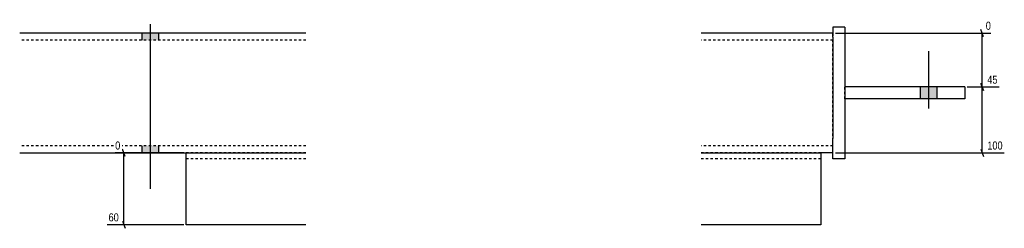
# Model space of a CAD drawing. Header units: millimetres. Extents: x 22 to 19330, y 5 to 1057.
# Drawn here: x 9650 to 10472, y 5 to 179 of the extents above; entities that cross this region are included whole.
import ezdxf

# ---------------------------------------------------------------- set-up
doc = ezdxf.new("R2010")
doc.units = ezdxf.units.MM
doc.linetypes.add('DXK_LINE_DOT2', pattern=[3.9198, 1.9599, -1.9599])
doc.layers.add('MÅLSÆTNING', color=7, linetype='Continuous')
doc.layers.add('STÅL', color=7, linetype='Continuous')
doc.styles.add('Arial Narrow', font='ARIALN.TTF', dxfattribs={"height": 0.2})

msp = doc.modelspace()

# ---------------------------------------------------------------- hatches: boundary and pattern name
at = {"layer": 'STÅL', "linetype": 'Continuous'}
for points in [[(9766.02, 167.8), (9752.02, 167.8), (9752.02, 161.8), (9766.02, 161.8)], [(9766.02, 167.8), (9752.02, 167.8), (9752.02, 161.8), (9766.02, 161.8)], [(10416.02, 122.8), (10402.02, 122.8), (10402.02, 112.8), (10416.02, 112.8)], [(10416.02, 122.8), (10402.02, 122.8), (10402.02, 112.8), (10416.02, 112.8)], [(9766.02, 73.8), (9752.02, 73.8), (9752.02, 67.8), (9766.02, 67.8)], [(9766.02, 73.8), (9752.02, 73.8), (9752.02, 67.8), (9766.02, 67.8)]]:
    msp.add_hatch(color=96, dxfattribs=at).paths.add_polyline_path(points)

# ---------------------------------------------------------------- linework, layer by layer
at = {"layer": 'MÅLSÆTNING', "color": 7, "linetype": 'Continuous'}
for p, q in [((10331.02, 167.8), (10460.89, 167.8)), ((10454.82, 164.8), (10452.42, 170.8)), ((10454.82, 119.8), (10452.42, 125.8)), ((10441.02, 122.8), (10467.7, 122.8)), ((10453.62, 67.8), (10453.62, 122.8)), ((9787.02, 67.8), (9729.75, 67.8)), ((9738.22, 64.8), (9735.82, 70.8)), ((9737.02, 7.8), (9737.02, 67.8)), ((10331.02, 67.8), (10471.97, 67.8)), ((10452.42, 70.8), (10454.82, 64.8)), ((9735.82, 10.8), (9738.22, 4.8)), ((9787.02, 7.8), (9722.94, 7.8))]:
    msp.add_line(p, q, dxfattribs=at)
at = {"layer": 'STÅL', "color": 96, "linetype": 'Continuous'}
for p, q in [((9759.02, 175.3), (9759.02, 37.8)), ((9759.02, 175.3), (9759.02, 37.8)), ((9752.02, 167.8), (9752.02, 161.8)), ((9752.02, 167.8), (9752.02, 161.8)), ((9766.02, 167.8), (9766.02, 161.8)), ((9766.02, 167.8), (9766.02, 161.8)), ((10409.02, 104.8), (10409.02, 152.8)), ((10409.02, 104.8), (10409.02, 152.8)), ((10402.02, 112.8), (10402.02, 122.8)), ((10402.02, 112.8), (10402.02, 122.8)), ((10416.02, 112.8), (10416.02, 122.8)), ((10416.02, 112.8), (10416.02, 122.8)), ((9752.02, 73.8), (9752.02, 67.8)), ((9752.02, 73.8), (9752.02, 67.8)), ((9766.02, 73.8), (9766.02, 67.8)), ((9766.02, 73.8), (9766.02, 67.8))]:
    msp.add_line(p, q, dxfattribs=at)
at = {"layer": 'STÅL', "color": 2, "linetype": 'Continuous'}
for p, q in [((10329.02, 172.8), (10329.02, 165.28)), ((10339.02, 172.8), (10329.02, 172.8)), ((10339.02, 172.8), (10339.02, 122.8)), ((9889.02, 167.8), (9650.02, 167.8)), ((10329.02, 167.8), (10219.02, 167.8)), ((10329.02, 164.29), (10329.02, 165.28)), ((10329.02, 164.29), (10329.02, 155.8)), ((10329.02, 155.8), (10329.02, 79.8)), ((10439.02, 122.8), (10339.02, 122.8)), ((10339.02, 122.8), (10339.02, 112.8)), ((10439.02, 122.8), (10439.02, 112.8)), ((10339.02, 112.8), (10339.02, 62.8)), ((10439.02, 112.8), (10339.02, 112.8)), ((10329.02, 70.32), (10329.02, 79.8)), ((9650.02, 67.8), (9789.02, 67.8)), ((9789.02, 7.8), (9789.02, 67.8)), ((9789.02, 67.8), (9889.02, 67.8)), ((10219.02, 67.8), (10319.02, 67.8)), ((10319.02, 67.8), (10319.02, 7.8)), ((10329.02, 67.8), (10319.02, 67.8)), ((10329.02, 62.8), (10329.02, 70.32)), ((10339.02, 62.8), (10329.02, 62.8)), ((9889.02, 7.8), (9789.02, 7.8)), ((10319.02, 7.8), (10219.02, 7.8))]:
    msp.add_line(p, q, dxfattribs=at)
at = {"layer": 'STÅL', "color": 7, "linetype": 'DXK_LINE_DOT2'}
for p, q in [((10329.02, 165.28), (10329.02, 167.8)), ((10329.02, 70.32), (10329.02, 165.28)), ((9889.02, 161.8), (9650.02, 161.8)), ((10329.02, 161.8), (10219.02, 161.8)), ((10339.02, 112.8), (10339.02, 122.8)), ((9889.02, 73.8), (9650.02, 73.8)), ((9889.02, 67.8), (9789.02, 67.8)), ((10329.02, 73.8), (10219.02, 73.8)), ((10319.02, 67.8), (10219.02, 67.8)), ((10329.02, 68.71), (10329.02, 70.32)), ((10329.02, 67.8), (10329.02, 68.71)), ((9889.02, 62.8), (9789.02, 62.8)), ((10319.02, 62.8), (10219.02, 62.8))]:
    msp.add_line(p, q, dxfattribs=at)

# ---------------------------------------------------------------- next in the draw order: wipeouts: each hides what was drawn before it
at = {"color": 0, "linetype": 'Continuous'}
for points in [[(10467.83, 124.2), (10467.83, 134), (10456.5, 134), (10456.5, 124.2)], [(9735.42, 69.2), (9735.42, 79), (9728.35, 79), (9728.35, 69.2)], [(10472.1, 69.2), (10472.1, 79), (10456.5, 79), (10456.5, 69.2)], [(9734.15, 9.2), (9734.15, 19), (9722.81, 19), (9722.81, 9.2)]]:
    msp.add_wipeout(points, dxfattribs=at).dxf.layer = 'MÅLSÆTNING'

# ---------------------------------------------------------------- next in the draw order: linework, layer by layer
at = {"layer": 'MÅLSÆTNING', "color": 7, "linetype": 'Continuous'}
for p, q in [((10453.62, 122.8), (10453.62, 167.8)), ((10452.42, 125.8), (10454.82, 119.8)), ((10441.02, 122.8), (10467.7, 122.8))]:
    msp.add_line(p, q, dxfattribs=at)

# ---------------------------------------------------------------- next in the draw order: texts
at = {"layer": 'MÅLSÆTNING', "color": 3, "linetype": 'Continuous', "style": 'Arial Narrow'}
for s, height, p in [('45', 6.681, (10457.9, 125.6)), ('0', 6.68, (9729.75, 70.6)), ('100', 6.681, (10457.9, 70.6)), ('60', 6.681, (9724.21, 10.6))]:
    msp.add_text(s, height=height, dxfattribs=at).set_placement(p)

# ---------------------------------------------------------------- next in the draw order: wipeouts: each hides what was drawn before it
at = {"color": 0, "linetype": 'Continuous'}
msp.add_wipeout([(10462.29, 169.2), (10462.29, 179), (10455.22, 179), (10455.22, 169.2)], dxfattribs=at).dxf.layer = 'MÅLSÆTNING'

# ---------------------------------------------------------------- next in the draw order: texts
at = {"layer": 'MÅLSÆTNING', "color": 3, "linetype": 'Continuous', "style": 'Arial Narrow'}
msp.add_text('0', height=6.68, dxfattribs=at).set_placement((10456.62, 170.6))

doc.saveas('drawing.dxf')
